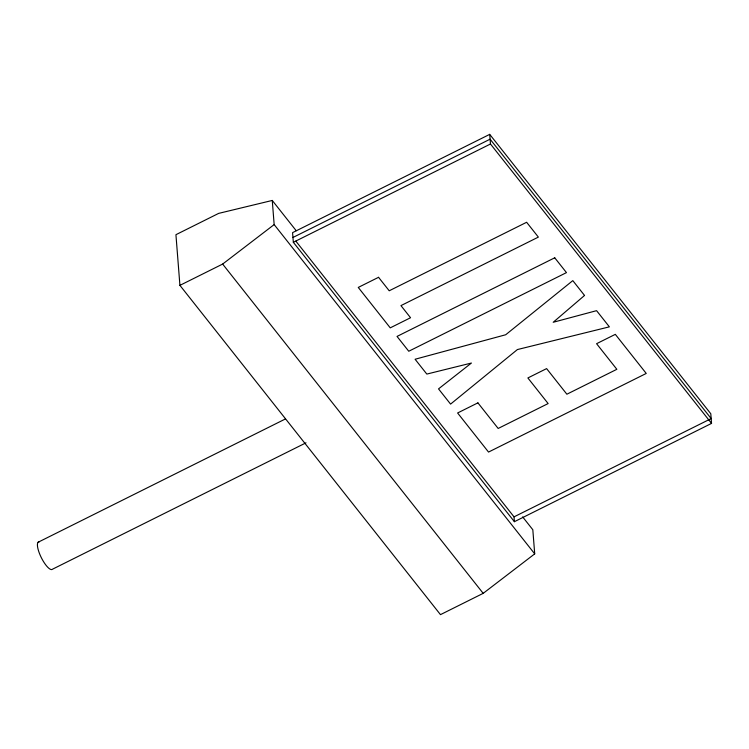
<?xml version="1.0" encoding="UTF-8"?>
<svg xmlns="http://www.w3.org/2000/svg" width="749" height="749" viewBox="0 0 749 749"><rect width="100%" height="100%" fill="white"/><g stroke="black" fill="none" stroke-linecap="round" stroke-linejoin="round"><path stroke-width="1.12" d="M179.919 285.36L222.64 264.069L274.162 224.588L272.262 200.451L218.652 213.39L175.931 234.69L179.919 285.36L440.478 614.639L483.189 593.348L534.711 553.867L532.82 529.74L522.652 516.894M489.715 134.361L292.569 232.639L293.336 242.292L514.404 521.688L711.55 423.4L710.792 413.748L489.715 134.361L490.473 144.005L711.55 423.4M292.953 237.47L490.099 139.183L711.166 418.579L514.029 516.857L514.404 521.688M293.336 242.292L490.473 144.005M38.124 542.239L285.275 419.028M305.995 442.828L52.561 569.174A15.354 4.466 63.5 0 1 41.139 557.293A15.354 4.466 63.5 0 1 39.229 541.827M272.262 200.451L296.211 230.72M295.855 241.131L514.029 516.857M274.162 224.588L534.711 553.867M222.64 264.069L483.189 593.348M584.538 295.452L553.202 322.276L596.579 310.666L609.377 326.845L517.409 349.558L450.58 404.104L438.53 388.881L471.421 363.04L426.818 374.079L415.086 359.248L505.697 334.756L572.807 280.622L584.538 295.452M378.554 277.308L358.256 287.429L390.248 327.856L410.546 317.735L400.949 305.611L538.362 237.105L526.631 222.275L389.218 290.781L378.554 277.308M554.737 257.796L397.026 336.423L408.757 351.244L566.469 272.617L554.737 257.796M477.909 402.859L457.602 412.98L488.535 452.068L646.247 373.442L615.322 334.354L596.579 343.697L616.848 369.304L566.871 394.217L546.611 368.611L527.876 377.955L548.137 403.561L498.169 428.465L477.909 402.859"/></g></svg>
